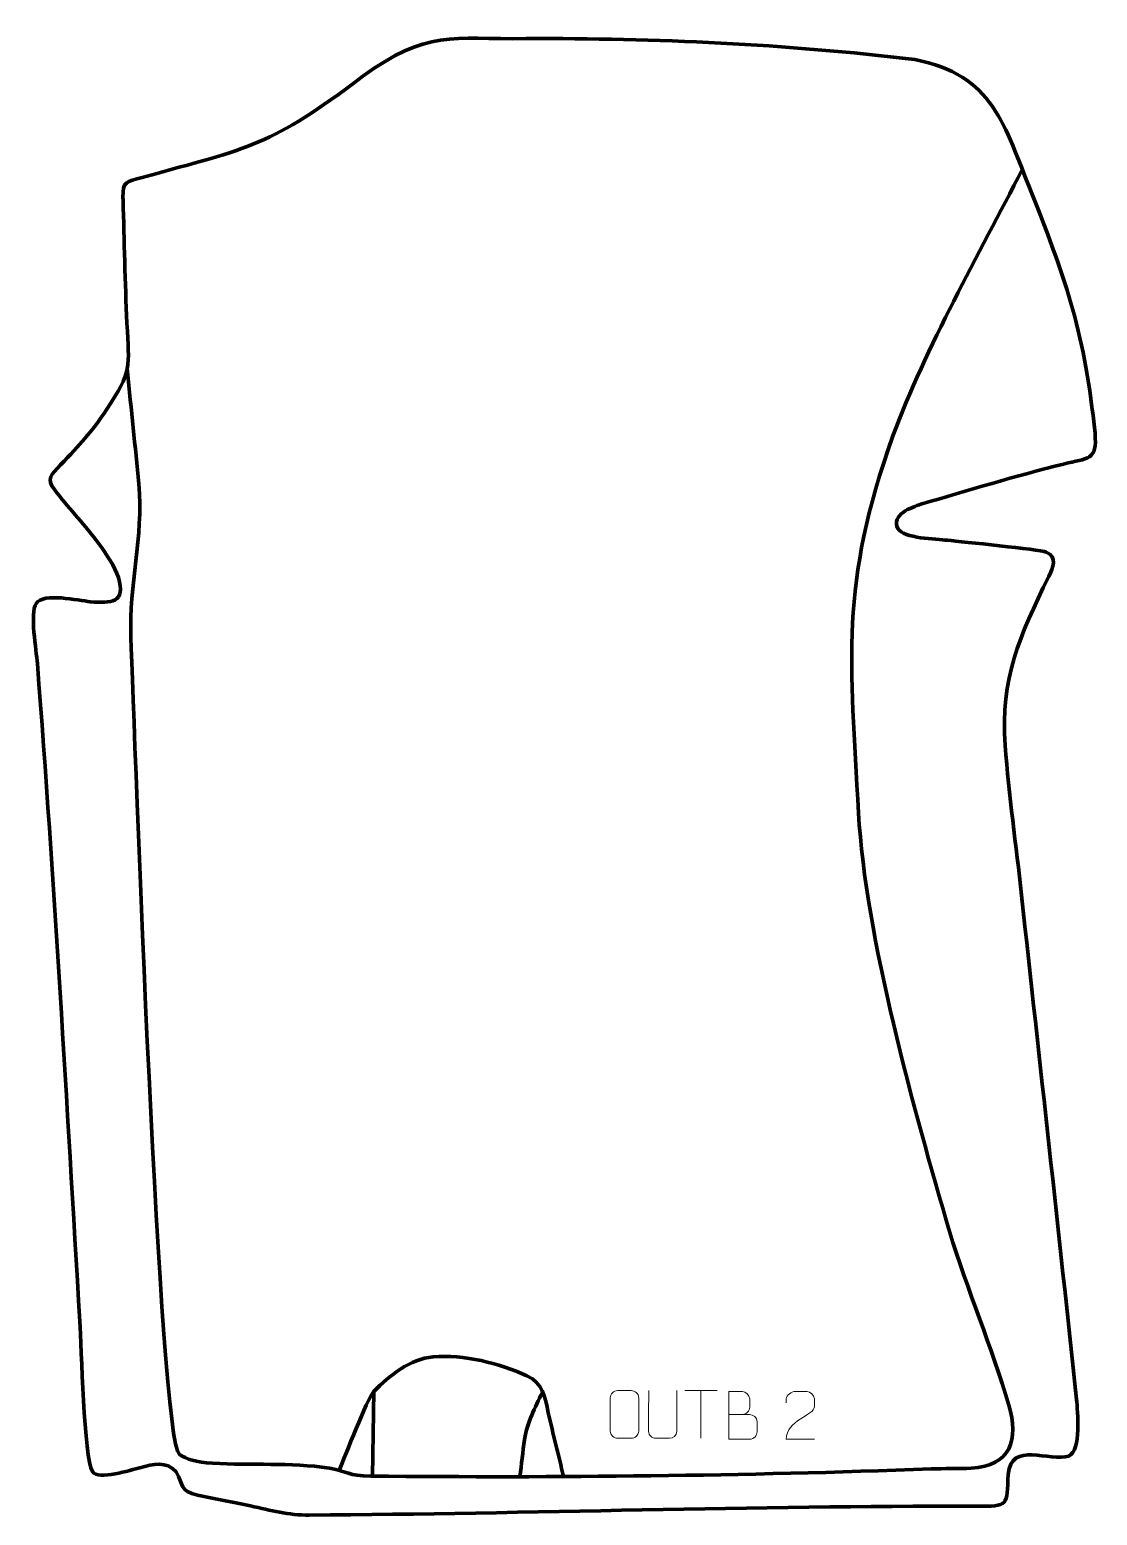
# Model space of a CAD drawing. Header units: millimetres. Extents: x -494 to 65, y 112 to 889.
import ezdxf

# ---------------------------------------------------------------- set-up
doc = ezdxf.new("R2010")
doc.units = ezdxf.units.MM
doc.header["$MEASUREMENT"] = 0
doc.layers.add('layer 1', color=7, linetype='Continuous', plot=False)
doc.layers.add('layer 2', color=7, linetype='Continuous')
doc.layers.add('layer 3', color=7, linetype='Continuous')

msp = doc.modelspace()

# ---------------------------------------------------------------- linework, layer by layer
at = {"layer": 'layer 1', "color": 250, "lineweight": 9}
for points, knots in [([(-186.1562, 176.7677), (-183.8305, 176.7677), (-181.5044, 176.7677), (-179.1783, 176.7677), (-179.1783, 176.7677), (-177.2317, 176.8033), (-175.2403, 175.3117), (-175.2136, 172.8741), (-175.2136, 172.8741), (-175.214, 167.1272), (-175.214, 161.3799), (-175.2136, 155.6322), (-175.2136, 155.6322), (-175.3534, 153.3088), (-177.0306, 151.8292), (-179.1783, 151.8184), (-179.1783, 151.8184), (-181.5102, 151.8188), (-183.8421, 151.8188), (-186.1736, 151.8184), (-186.1736, 151.8184), (-188.0986, 151.713), (-190.0707, 153.5975), (-190.0595, 155.6148), (-190.0595, 155.6148), (-190.0592, 161.3849), (-190.0592, 167.1546), (-190.0595, 172.9239), (-190.0595, 172.9239), (-190.0553, 175.062), (-188.3086, 176.7812), (-186.1562, 176.7677)], [0, 0, 0, 0, 0.11111111, 0.11111111, 0.11111111, 0.11111111, 0.22222222, 0.22222222, 0.22222222, 0.22222222, 0.33333333, 0.33333333, 0.33333333, 0.33333333, 0.44444444, 0.44444444, 0.44444444, 0.44444444, 0.55555556, 0.55555556, 0.55555556, 0.55555556, 0.66666667, 0.66666667, 0.66666667, 0.66666667, 0.77777778, 0.77777778, 0.77777778, 0.77777778, 1, 1, 1, 1]), ([(-155.3094, 176.7722), (-155.3098, 171.2327), (-155.214, 161.0309), (-155.2136, 155.4905), (-155.2136, 155.4905), (-155.3534, 153.251), (-157.0306, 151.8248), (-159.1783, 151.8143), (-159.1783, 151.8143), (-161.5102, 151.8147), (-163.8421, 151.8147), (-166.1736, 151.8143), (-166.1736, 151.8143), (-168.0986, 151.7128), (-170.0707, 153.5293), (-170.0595, 155.4738), (-170.0595, 155.4738), (-170.0592, 161.0357), (-169.9638, 171.2111), (-169.9642, 176.7722)], [0, 0, 0, 0, 0.16666667, 0.16666667, 0.16666667, 0.16666667, 0.33333333, 0.33333333, 0.33333333, 0.33333333, 0.5, 0.5, 0.5, 0.5, 0.66666667, 0.66666667, 0.66666667, 0.66666667, 1, 1, 1, 1]), ([(-128.0691, 164.2909), (-124.4305, 164.2913), (-120.8434, 164.2913), (-117.204, 164.2909), (-117.204, 164.2909), (-115.2286, 164.2736), (-113.305, 162.5375), (-113.305, 160.4879), (-113.305, 160.4879), (-113.3054, 159.3593), (-113.3054, 156.3099), (-113.305, 155.181), (-113.305, 155.181), (-113.2874, 153.3231), (-114.8295, 151.3092), (-117.151, 151.3261), (-117.151, 151.3261), (-120.7908, 151.3265), (-124.4302, 151.3265), (-128.0691, 151.3261), (-128.0691, 151.3261), (-128.0691, 159.6444), (-128.0691, 167.9622), (-128.0691, 176.2797), (-128.0691, 176.2797), (-125.6954, 176.2797), (-123.3213, 176.2797), (-120.9471, 176.2797), (-120.9471, 176.2797), (-119.2663, 176.2973), (-117.1695, 174.3868), (-117.1518, 172.4244), (-117.1518, 172.4244), (-117.1522, 170.3583), (-117.1522, 170.2123), (-117.1518, 168.1458), (-117.1518, 168.1458), (-117.1345, 166.0797), (-118.989, 164.2736), (-120.999, 164.2909)], [0, 0, 0, 0, 0.09090909, 0.09090909, 0.09090909, 0.09090909, 0.18181818, 0.18181818, 0.18181818, 0.18181818, 0.27272727, 0.27272727, 0.27272727, 0.27272727, 0.36363636, 0.36363636, 0.36363636, 0.36363636, 0.45454545, 0.45454545, 0.45454545, 0.45454545, 0.54545455, 0.54545455, 0.54545455, 0.54545455, 0.63636364, 0.63636364, 0.63636364, 0.63636364, 0.72727273, 0.72727273, 0.72727273, 0.72727273, 0.81818182, 0.81818182, 0.81818182, 0.81818182, 1, 1, 1, 1]), ([(-83.3155, 151.3158), (-88.2299, 151.3161), (-93.1443, 151.3161), (-98.0584, 151.3158), (-98.0584, 151.3158), (-98.0584, 161.2481), (-83.4074, 163.8893), (-83.3155, 168.1996), (-83.3155, 168.1996), (-83.3158, 169.6237), (-83.3158, 171.0474), (-83.3155, 172.4707), (-83.3155, 172.4707), (-83.3324, 174.5478), (-85.4552, 176.2726), (-87.1262, 176.2899), (-87.1262, 176.2899), (-89.1994, 176.2895), (-91.2723, 176.2895), (-93.3447, 176.2899), (-93.3447, 176.2899), (-95.1668, 176.3064), (-97.9915, 174.5143), (-98.0584, 172.4207), (-98.0584, 172.4207), (-98.0584, 172.4207), (-98.0584, 170.3659), (-98.0584, 170.3659)], [0, 0, 0, 0, 0.125, 0.125, 0.125, 0.125, 0.25, 0.25, 0.25, 0.25, 0.375, 0.375, 0.375, 0.375, 0.5, 0.5, 0.5, 0.5, 0.625, 0.625, 0.625, 0.625, 0.75, 0.75, 0.75, 0.75, 1, 1, 1, 1])]:
    msp.add_open_spline(points, degree=3, knots=knots, dxfattribs=at)
for points in [[(-151.1302, 176.7445), (-151.1302, 176.7445), (-134.143, 176.7445), (-134.143, 176.7445)], [(-142.6364, 151.8145), (-142.6364, 151.8145), (-142.6364, 176.768), (-142.6364, 176.768)]]:
    msp.add_open_spline(points, degree=3, dxfattribs=at)
at = {"layer": 'layer 2', "color": 140, "lineweight": 158}
for points, knots in [([(25.4919, 815.4856), (2.4733, 770.5282), (-24.6951, 723.021), (-42.1811, 676.1651), (-42.1811, 676.1651), (-70.0545, 598.1331), (-64.6234, 558.8883), (-60.1793, 478.7898), (-60.1793, 478.7898), (-56.5873, 414.046), (-30.9859, 322.8816), (-12.605, 259.9984), (-12.605, 259.9984), (-3.2521, 229.3888), (9.4562, 199.5716), (18.4339, 169.1344), (18.4339, 169.1344), (23.7184, 151.2187), (19.5501, 137.2273), (-1.2348, 136.2039), (-1.2348, 136.2039), (-8.0106, 135.8703), (-15.2896, 136.0571), (-22.2849, 135.797), (-22.2849, 135.797), (-120.5268, 132.145), (-216.9955, 131.1316), (-315.3282, 132.0518), (-315.3282, 132.0518), (-327.8068, 132.1686), (-326.9193, 134.4714), (-337.0235, 136.24), (-337.0235, 136.24), (-357.9618, 139.3168), (-377.5215, 137.4862), (-398.199, 138.8179), (-398.199, 138.8179), (-406.6589, 139.3627), (-412.0565, 140.8505), (-415.5234, 143.4206), (-415.5234, 143.4206), (-425.9465, 151.1471), (-438.979, 519.9078), (-440.8771, 570.7163), (-440.8771, 570.7163), (-441.9259, 598.7916), (-434.1725, 622.3875), (-436.7735, 651.0506), (-436.7735, 651.0506), (-438.5458, 670.5817), (-440.7522, 690.1602), (-442.6643, 709.6928), (-442.6643, 709.6928), (-442.6643, 709.6928), (-442.8113, 711.1965), (-442.8113, 711.1965)], [0, 0, 0, 0, 0.06666667, 0.06666667, 0.06666667, 0.06666667, 0.13333333, 0.13333333, 0.13333333, 0.13333333, 0.2, 0.2, 0.2, 0.2, 0.26666667, 0.26666667, 0.26666667, 0.26666667, 0.33333333, 0.33333333, 0.33333333, 0.33333333, 0.4, 0.4, 0.4, 0.4, 0.46666667, 0.46666667, 0.46666667, 0.46666667, 0.53333333, 0.53333333, 0.53333333, 0.53333333, 0.6, 0.6, 0.6, 0.6, 0.66666667, 0.66666667, 0.66666667, 0.66666667, 0.73333333, 0.73333333, 0.73333333, 0.73333333, 0.8, 0.8, 0.8, 0.8, 0.86666667, 0.86666667, 0.86666667, 0.86666667, 1, 1, 1, 1]), ([(-331.8668, 135.0747), (-328.8251, 142.4576), (-317.4758, 172.0752), (-313.7108, 176.2571), (-313.7108, 176.2571), (-305.7278, 184.8094), (-294.6988, 193.2037), (-282.7625, 194.4563), (-282.7625, 194.4563), (-266.4224, 195.6757), (-248.5414, 191.1644), (-233.6769, 184.511), (-233.6769, 184.511), (-225.2318, 180.731), (-224.4299, 173.6443), (-222.4839, 165.1724), (-222.4839, 165.1724), (-219.915, 153.9891), (-217.2211, 142.957), (-214.4895, 131.8167)], [0, 0, 0, 0, 0.16666667, 0.16666667, 0.16666667, 0.16666667, 0.33333333, 0.33333333, 0.33333333, 0.33333333, 0.5, 0.5, 0.5, 0.5, 0.66666667, 0.66666667, 0.66666667, 0.66666667, 1, 1, 1, 1]), ([(-225.598, 175.9881), (-229.4561, 167.4527), (-233.4588, 160.5586), (-234.8859, 151.2101), (-234.8859, 151.2101), (-235.8579, 144.8428), (-236.5491, 138.1652), (-237.3811, 131.7409)], [0, 0, 0, 0, 0.33333333, 0.33333333, 0.33333333, 0.33333333, 1, 1, 1, 1])]:
    msp.add_open_spline(points, degree=3, knots=knots, dxfattribs=at)
msp.add_open_spline([(-313.7108, 176.2571), (-313.7108, 176.2571), (-314.5147, 132.0442), (-314.5147, 132.0442)], degree=3, dxfattribs=at)
at = {"layer": 'layer 3', "color": 242, "lineweight": 158}
msp.add_open_spline([(-445.004, 800.95), (-445.2507, 809.1944), (-443.3428, 808.8614), (-434.9667, 811.2627), (-434.9667, 811.2627), (-377.7011, 827.0561), (-368.3299, 827.3206), (-319.5513, 864.1556), (-319.5513, 864.1556), (-286.1886, 888.5296), (-272.9288, 883.4745), (-234.1459, 883.8539), (-234.1459, 883.8539), (-165.9189, 884.1724), (-98.5209, 881.0089), (-30.8179, 872.9239), (-30.8179, 872.9239), (10.2633, 865.079), (16.1389, 838.3298), (30.1114, 803.7403), (30.1114, 803.7403), (48.9816, 756.5285), (58.2468, 728.2668), (63.5345, 677.4337), (63.5345, 677.4337), (64.7142, 662.9683), (60.0018, 664.5688), (47.0879, 661.3786), (47.0879, 661.3786), (22.2614, 655.1729), (-3.0339, 647.6722), (-27.5745, 640.3143), (-27.5745, 640.3143), (-32.3124, 638.8938), (-43.5855, 634.6567), (-39.5922, 627.6385), (-39.5922, 627.6385), (-36.5948, 622.3705), (-19.6466, 622.1787), (-13.5231, 621.5129), (-13.5231, 621.5129), (-6.1352, 620.7029), (34.1922, 616.6987), (37.9698, 615.3513), (37.9698, 615.3513), (43.9357, 612.4782), (41.6862, 607.4534), (39.2819, 602.5536), (39.2819, 602.5536), (23.8948, 570.809), (14.0143, 549.7904), (16.5632, 514.1114), (16.5632, 514.1114), (18.4568, 488.3975), (22.2509, 461.7063), (25.0777, 435.9249), (25.0777, 435.9249), (34.7237, 348.0199), (44.5155, 260.0781), (53.8242, 172.1407), (53.8242, 172.1407), (54.4496, 165.865), (56.5235, 145.633), (49.7672, 142.5452), (49.7672, 142.5452), (40.0775, 139.341), (19.1912, 150.4781), (18.1465, 132.9049), (18.1465, 132.9049), (17.1748, 116.559), (19.0352, 116.2503), (0.9302, 116.2949), (0.9302, 116.2949), (-115.225, 116.5804), (-231.4026, 112.3993), (-347.5419, 111.6282), (-347.5419, 111.6282), (-358.5768, 111.555), (-367.5761, 114.1913), (-378.2792, 116.4349), (-378.2792, 116.4349), (-387.2806, 118.3218), (-397.121, 120.0754), (-405.9552, 122.1455), (-405.9552, 122.1455), (-415.4577, 124.3721), (-413.383, 127.3296), (-417.1232, 134.2007), (-417.1232, 134.2007), (-422.319, 140.2189), (-429.1102, 138.2144), (-436.1262, 136.4503), (-436.1262, 136.4503), (-440.5805, 135.3303), (-458.086, 129.6787), (-460.9582, 134.3802), (-460.9582, 134.3802), (-465.3514, 141.5715), (-466.8247, 200.0216), (-467.5565, 212.9121), (-467.5565, 212.9121), (-474.5558, 327.6191), (-480.7816, 442.4231), (-489.7925, 556.9932), (-489.7925, 556.9932), (-490.3355, 563.8978), (-493.8086, 583.3972), (-490.4319, 588.5144), (-490.4319, 588.5144), (-486.6593, 594.2319), (-468.3821, 589.985), (-462.1189, 589.3847), (-462.1189, 589.3847), (-451.2664, 588.3444), (-443.2032, 588.9563), (-447.4257, 602.0049), (-447.4257, 602.0049), (-447.4257, 602.0049), (-448.2034, 604.0939), (-448.2034, 604.0939), (-448.2034, 604.0939), (-450.7063, 610.1995), (-455.0335, 616.1786), (-458.9672, 621.476), (-458.9672, 621.476), (-465.916, 630.7272), (-474.2085, 639.0972), (-480.8509, 648.0043), (-480.8509, 648.0043), (-485.1756, 653.8037), (-482.6069, 655.5958), (-477.6832, 660.8941), (-477.6832, 660.8941), (-467.2249, 671.9046), (-462.1484, 677.2094), (-453.5093, 690.0235), (-453.5093, 690.0235), (-440.1943, 709.7731), (-441.8038, 711.8213), (-442.9366, 735.0266), (-442.9366, 735.0266), (-443.9811, 756.4195), (-444.3156, 778.0276), (-444.9591, 799.4537), (-444.9591, 799.4537), (-444.9591, 799.4537), (-445.004, 800.95), (-445.004, 800.95)], degree=3, knots=[0, 0, 0, 0, 0.02631579, 0.02631579, 0.02631579, 0.02631579, 0.05263158, 0.05263158, 0.05263158, 0.05263158, 0.07894737, 0.07894737, 0.07894737, 0.07894737, 0.10526316, 0.10526316, 0.10526316, 0.10526316, 0.13157895, 0.13157895, 0.13157895, 0.13157895, 0.15789474, 0.15789474, 0.15789474, 0.15789474, 0.18421053, 0.18421053, 0.18421053, 0.18421053, 0.21052632, 0.21052632, 0.21052632, 0.21052632, 0.23684211, 0.23684211, 0.23684211, 0.23684211, 0.26315789, 0.26315789, 0.26315789, 0.26315789, 0.28947368, 0.28947368, 0.28947368, 0.28947368, 0.31578947, 0.31578947, 0.31578947, 0.31578947, 0.34210526, 0.34210526, 0.34210526, 0.34210526, 0.36842105, 0.36842105, 0.36842105, 0.36842105, 0.39473684, 0.39473684, 0.39473684, 0.39473684, 0.42105263, 0.42105263, 0.42105263, 0.42105263, 0.44736842, 0.44736842, 0.44736842, 0.44736842, 0.47368421, 0.47368421, 0.47368421, 0.47368421, 0.5, 0.5, 0.5, 0.5, 0.52631579, 0.52631579, 0.52631579, 0.52631579, 0.55263158, 0.55263158, 0.55263158, 0.55263158, 0.57894737, 0.57894737, 0.57894737, 0.57894737, 0.60526316, 0.60526316, 0.60526316, 0.60526316, 0.63157895, 0.63157895, 0.63157895, 0.63157895, 0.65789474, 0.65789474, 0.65789474, 0.65789474, 0.68421053, 0.68421053, 0.68421053, 0.68421053, 0.71052632, 0.71052632, 0.71052632, 0.71052632, 0.73684211, 0.73684211, 0.73684211, 0.73684211, 0.76315789, 0.76315789, 0.76315789, 0.76315789, 0.78947368, 0.78947368, 0.78947368, 0.78947368, 0.81578947, 0.81578947, 0.81578947, 0.81578947, 0.84210526, 0.84210526, 0.84210526, 0.84210526, 0.86842105, 0.86842105, 0.86842105, 0.86842105, 0.89473684, 0.89473684, 0.89473684, 0.89473684, 0.92105263, 0.92105263, 0.92105263, 0.92105263, 0.94736842, 0.94736842, 0.94736842, 0.94736842, 1, 1, 1, 1], dxfattribs=at)

doc.saveas('drawing.dxf')
